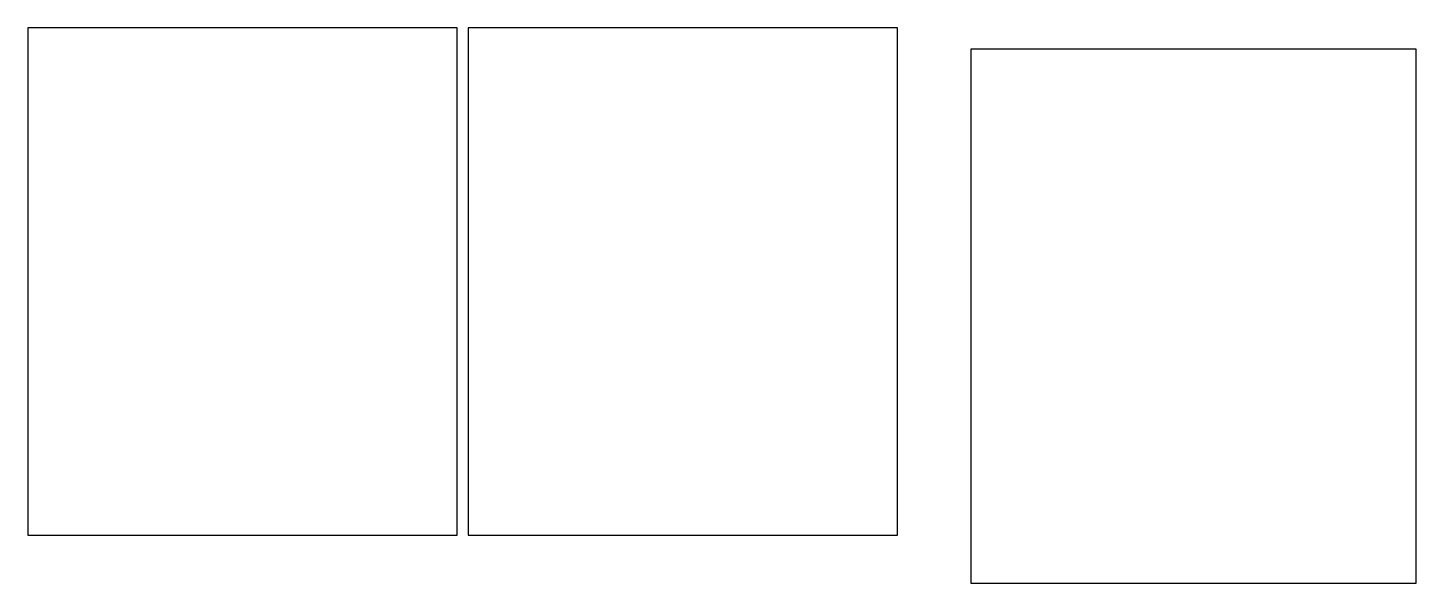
# Model space of a CAD drawing. Header units: millimetres. Extents: x 12095 to 13653, y 1113 to 1737.
import ezdxf

# ---------------------------------------------------------------- set-up
doc = ezdxf.new("R2010")
doc.units = ezdxf.units.MM
doc.header["$MEASUREMENT"] = 0
doc.layers.add('Make2D$visible$lines', color=18, linetype='Continuous', true_color=0x000000)

msp = doc.modelspace()

# ---------------------------------------------------------------- linework, layer by layer
at = {"layer": 'Make2D$visible$lines'}
for p, q in [((13653.2, 1713.3), (13153.2, 1713.3)), ((13153.2, 1713.3), (13153.2, 1113.3)), ((13653.2, 1113.3), (13653.2, 1713.3)), ((13153.2, 1113.3), (13653.2, 1113.3))]:
    msp.add_line(p, q, dxfattribs=at)
for points in [[(12094.9, 1737.3), (12094.9, 1167.3), (12576.9, 1167.3), (12576.9, 1737.3), (12094.9, 1737.3)], [(12589.2, 1737.3), (12589.2, 1167.3), (13071.2, 1167.3), (13071.2, 1737.3), (12589.2, 1737.3)]]:
    msp.add_lwpolyline(points, dxfattribs=at)

doc.saveas('drawing.dxf')
